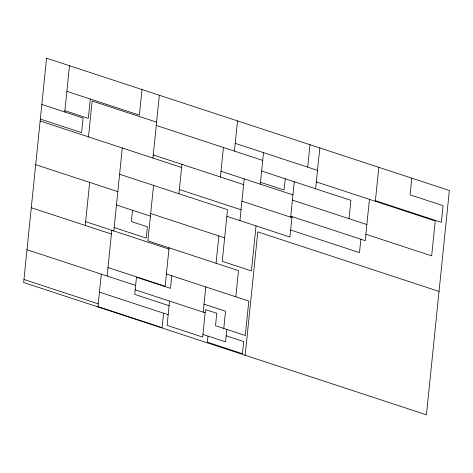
<?xml version="1.0" encoding="UTF-8"?>
<svg xmlns="http://www.w3.org/2000/svg" width="473" height="473" viewBox="0 0 473 473"><rect width="100%" height="100%" fill="white"/><g stroke="black" fill="none" stroke-linecap="round" stroke-linejoin="round"><path stroke-width="0.71" d="M64.76 111.983L69.484 65.735M90.284 99.034L88.309 118.386L64.89 110.694M88.481 136.886L92.146 100.997L156.593 122.158M85.252 225.444L89.651 182.395M101.275 274.127L97.958 306.616L162.085 327.677L163.569 313.191M107.111 276.049L111.788 230.28M113.827 230.948L122.271 147.984M142.024 89.557L139.405 115.17L66.87 91.348M132.517 210.254L131.364 221.541L147.405 226.809L146.252 238.096L114.17 227.56M152.927 158.047L159.342 95.244M153.559 185.398L147.895 240.863L238.481 270.615L235.802 296.796M169.068 247.817L165.142 286.295L107.98 267.523M178.942 193.735L181.939 164.368M171.776 275.765L170.487 288.376L136.484 277.208L134.728 294.413L169.098 305.706M169.565 301.106L167.087 325.383L202.681 337.072L205.483 309.584L216.782 313.292L215.517 325.726L245.286 335.499L248.804 301.065L166.395 273.997M203.201 312.156L205.779 286.934M220.418 177.003L223.433 147.493M207.996 336.102L207.375 342.168L242.472 353.692L243.707 341.565L226.159 335.8M216.06 263.254L218.851 235.926M234.448 151.112L237.529 120.922M223.776 328.439L225.532 311.216L204.023 304.151M226.809 329.433L225.544 341.867L202.947 334.446M239.935 220.613L244.198 178.883M256.029 225.899L251.429 270.911L222.245 261.327L227.519 209.687L119.592 174.241M260.298 184.174L263.52 152.637M245.185 355.27L257.785 231.9L439.039 291.427M285.231 178.782L284.078 190.04L260.493 182.288M290.664 217.166L294.283 181.756M292.001 216.616L289.914 237.026L226.839 216.315M307.698 167.14L309.986 144.72M315.639 188.768L319.807 147.943M349.039 218.68L350.913 200.357L261.64 171.037M360.864 239.232L359.498 252.623L290.629 230.008M369.443 199.364L365.227 240.662L290.765 216.208M375.337 201.297L378.808 167.318M411.782 178.15L410.079 194.829L443.059 205.66L441.35 222.34L375.402 200.682M235.241 143.349L317.513 170.369M156.256 125.434L262.728 160.4M316.336 181.922L435.231 220.968L431.666 255.852L365.883 234.247M41.837 104.456L83.088 118.002L81.593 132.635L40.341 119.084M221.003 171.267L292.941 194.894M292.409 200.085L366.871 224.539M153.246 154.943L243.613 184.618M40.146 121.011L181.62 167.472M241.922 201.161L291.9 217.574M179.373 189.507L241.041 209.764M35.688 164.669L117.836 191.648M150.686 213.536L224.645 237.83M116.476 204.986L150.42 216.137M85.637 221.689L168.944 249.052M31.289 207.724L111.403 234.034M26.996 249.738L135.645 285.414M135.195 289.819L205.158 312.795M99.436 292.125L168.175 314.705M23.957 279.484L98.236 303.879M46.561 58.203L23.65 282.511L426.439 414.797L449.35 190.489L46.561 58.203"/></g></svg>
